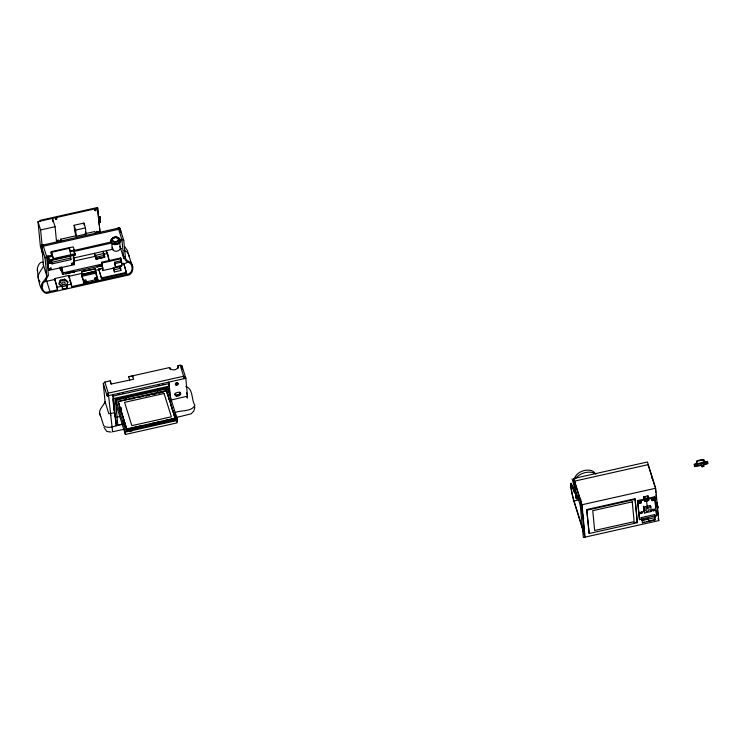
<?xml version="1.0" encoding="UTF-8"?>
<svg xmlns="http://www.w3.org/2000/svg" width="745" height="745" viewBox="0 0 745 745"><rect width="100%" height="100%" fill="white"/><g stroke="black" fill="none" stroke-linecap="round" stroke-linejoin="round"><path stroke-width="1.12" d="M51.116 267.846L49.617 268.6M96.627 231.313L97.269 231.835L98.172 231.378M578.493 495.844L576.993 496.608M695.42 465.374L695.858 464.684L696.5 465.131M696.435 464.917C694.545 466.426 697.292 464.172 695.439 465.318M705.571 463.101L706.567 462.692L705.692 463.092M37.25 270.631C36.747 267.436 40.118 259.865 43.601 262.687M37.501 269.96C37.865 276.069 39.094 291.891 46.525 293.418L129.025 274.933C134.249 272.754 134.109 262.929 128.54 261.281C126.408 260.61 125.234 258.366 124.843 256.308M45.054 257.928L41.422 246.288L41.618 245.412L42.996 244.937L46.581 256.438L45.054 257.928L46.795 276.004C45.901 280.455 40.109 282.364 41.515 287.626M157.53 389.505L157.921 391.153L157.549 389.43M187.293 397.858L187.023 396.927M194.892 407.068L193.849 411.035L191.12 413.829L175.867 417.61M104.84 382.064L103.304 383.554L107.084 395.66L107.802 395.8L108.295 393.137L104.84 382.064L110.251 380.853L111.238 384.02L133.625 379.224L132.638 376.057L128.699 376.719L169.702 367.527A4.256 3.287 -5.5 0 0 174.814 369.771A4.256 3.287 -5.5 0 0 177.953 365.683L180.169 365.18L181.994 365.916L185.775 378.022L187.507 396.098L171.434 400M125.393 434.465C124.396 430.554 124.35 419.929 126.799 429.837L175.392 418.941C172.942 409.228 179.033 418.047 177.087 422.881L125.393 434.465L116.611 406.323L116.024 400.214L167.709 388.629L175.932 414.956M107.802 395.8L185.412 378.385L185.775 378.022L183.624 376.253L180.169 365.18M107.606 395.819L108.295 393.137L183.624 376.253L185.449 376.989M103.304 383.554L105.045 401.63C103.322 406.714 96.878 410.327 100.677 416.511M107.429 395.819L108.295 393.137L112.597 431.793L123.893 429.26M105.222 403.622L105.408 403.11M62.468 289.135L66.761 288.175L66.528 285.754L67.953 281.629L64.759 279.142L60.261 280.157L58.93 283.668L62.133 286.154L62.431 289.284L66.929 288.278L66.631 285.139L71.473 284.059L68.773 275.426L54.59 278.602L57.533 289.814L46.414 292.301L44.523 291.956L42.996 290.178L42.242 287.458L42.921 283.221L45.994 279.794L48.406 275.361L46.693 257.556L52.113 256.345L50.911 251.736L69.36 247.601L70.468 251.307L74.388 250.432L73.299 246.94L69.36 247.601M67.795 282.392L64.74 280.018L60.438 280.986L59.172 284.348L62.235 286.723L66.528 285.754M66.761 288.175L67.544 285.959M107.28 395.781L108.295 393.137L107.084 395.66M107.159 395.735L108.295 393.137M96.077 209.652L94.522 209.727M41.459 246.418L42.996 244.937L41.618 245.412M127.46 262.389L123.456 264.065M41.422 246.288L42.996 244.937L41.497 245.571M58.771 240.328L57.328 240.263M118.12 228.184L119.424 227.97L120.103 228.65L123.735 240.29L125.477 258.366M41.394 246.027L42.996 244.937L41.422 245.785M43.517 263.376L43.163 264.363L46.795 276.004M63.204 284.143L62.664 284.32M576.704 499.038L580.029 498.06M99.504 227.895L100.156 233.017L97.539 207.492L40.007 220.38L40.239 221.125M42.986 254.743L40.388 246.418L38.004 221.628L97.772 208.237M42.12 245.729L40.602 229.954L55.083 226.703L52.485 218.387L52.811 221.768M99.895 216.702L98.349 217.046L98.508 217.559L100.053 217.214L99.895 216.702L100.528 222.066L98.973 222.41L98.815 221.898L100.361 221.554M74.146 225.279L83.952 223.081L85.461 227.905L86.048 234.06L76.251 236.258L74.742 231.434L74.146 225.279L75.655 230.103L76.251 236.258M75.655 230.103L85.461 227.905M60.95 241.371L60.736 239.182L76.176 235.718M84.995 233.744L94.913 231.518L95.481 233.343M41.785 245.301L119.219 227.942M51.48 252.294L53.528 259.409L51.48 252.294L69.061 248.355L71.11 255.47M119.507 239.862L120.168 239.713M46.581 256.438L52.001 255.228M111.452 241.901L70.468 251.307M123.735 240.29L121.91 239.555L119.703 240.048L119.805 241.166L122.022 240.672L123.735 258.45L124.788 258.832C125.579 260.489 126.901 262.11 128.783 262.482C133.15 264.158 133.206 272 128.913 273.815L71.716 286.629L69.695 280.157M73.932 249.584L74.472 251.335L111.554 243.019A4.256 3.287 -5.5 0 1 111.443 242.172M53.454 258.627L74.956 253.803L73.643 249.584M74.956 253.803L75.087 255.116L49.394 260.88L49.338 260.35L75.031 254.594M70.738 258.031L70.896 259.651L51.973 263.898L51.815 262.268L70.738 258.031L70.188 256.271M72.935 258.152L113.342 249.091M47.717 256.299L50.027 263.404L50.204 260.713M94.401 253.235A7.627 0.773 77.4 0 1 95.23 255.423L103.825 253.496L104.747 257.193L96.142 259.12L94.392 254.147M73.448 261.197L96.114 256.122M104.039 254.343L107.438 253.579A6.463 0.652 77.4 0 1 109.18 261.253M95.23 255.423L95.77 257.286L104.365 255.358M95.965 258.562L98.117 258.077M71.585 264.214L73.736 263.73M96.142 259.12L104.71 256.792M96.058 258.906L104.747 257.193M47.345 257.379L48.76 270.407L74.444 264.643L73.485 254.632M121.37 265.555L121.612 266.347L102.866 270.547L101.888 262.175L120.634 257.975L121.081 260.787L114.637 262.231L115.373 266.924L122.161 265.397L121.174 259.921L121.081 260.787M102.866 270.547L102.14 262.966L120.886 258.766M62.887 272.884L102.54 264M71.166 271.944L73.317 271.459M97.837 265.965L99.988 265.481M67.842 273.015L65.69 273.49L74.491 271.599L65.933 273.909M69.983 272.53L74.528 271.981M102.279 265.76L96.897 266.971L101.162 265.62M62.72 274.365L102.372 265.481M115.373 266.924L115.047 263.544L121.835 262.026M81.643 271.599L95.146 268.926L81.643 271.599L81.997 274.523L95.295 271.189M121.537 263.888L123.707 263.404L126.566 273.07L101.553 278.677L98.694 269.01L103.043 268.032M43.219 282.048L54.655 279.487M69.322 276.199L82.853 273.164M95.258 270.379L100.901 269.122M94.177 271.441L81.997 274.523M95.76 271.953L95.872 273.154L82.052 276.255L81.931 275.054L95.76 271.953L95.351 270.659M120.671 268.321L120.886 270.51L114.432 271.953L114.227 269.774L120.671 268.321L120.019 266.226M57.533 289.814L57.291 287.235L62.133 286.154M101.553 278.677L101.488 277.95L126.501 272.344M97.791 279.291L97.94 280.791L84.111 283.892L83.962 282.383L97.791 279.291L95.043 268.591M105.045 401.63L108.826 413.736L114.507 412.767L112.765 394.692L113.212 396.107L169.022 383.601L171.099 401.946M116.276 425.497L113.752 398.547L169.571 386.04M176.882 418.019L175.336 418.373L166.666 390.585L118.073 401.471L126.799 429.837M175.392 418.941L166.535 390.753L118.287 401.564L126.901 429.558L175.15 418.746L175.094 418.169L126.846 428.99M131.688 398.994L133.942 398.491M138.468 397.476L142.984 396.461M145.247 395.958L149.764 394.943M152.027 394.431L156.543 393.425M158.806 392.913L163.323 391.898M146.392 395.846L149.754 395.092M151.999 394.589L156.487 393.584M158.732 393.081L163.22 392.075M116.546 417.256L119.871 416.511M122.31 424.147L117.822 425.153L115.401 399.208L168.119 387.391L168.556 391.963M122.413 424.473C116.583 424.678 109.105 429.912 103.667 425.73L99.774 413.252M174.432 412.814C180.383 409.741 191.446 412.358 194.873 405.289C191.204 399.832 193.476 388.778 185.831 386.469M126.594 429.176L141.289 425.879M150.332 423.858L154.848 422.843M157.111 422.331L161.628 421.325M163.891 420.813L168.407 419.798M170.67 419.295L175.187 418.28M125.197 429.614L126.743 429.26M125.365 431.299L177.049 419.714M125.169 432.119L176.854 420.525M573.771 478.495L581.975 504.756L585.086 537.126L574.153 502.102A11.78 1.192 77.4 0 1 570.698 485.889A11.78 1.192 77.4 0 1 572.719 487.211A13.494 1.369 77.4 0 0 575.038 491.607L573.771 478.495L647.461 461.984L655.665 488.245L658.776 520.606L583.372 537.508L580.253 505.147L572.058 478.886M574.6 481.13L648.28 464.619M572.719 487.211L574.991 486.699M702.805 460.857L702.386 459.507L697.311 460.643L697.376 461.304M696.836 463.828L696.594 461.295L703.764 459.684L704.751 464.582M697.478 465.7L694.517 466.594L694.256 464.386L707.489 461.416L707.75 463.632L704.723 464.312L707.685 463.418L707.489 461.416M707.554 461.63L704.463 462.096M703.271 462.869L698.67 463.902L698.81 465.364L701.408 464.787L701.259 463.315L702.032 466.808L704.044 466.361L703.271 462.869L703.41 464.331M696.473 465.932L694.517 466.594M701.669 465.271L697.571 466.184L696.594 461.295M701.892 465.336L703.895 464.889M575.513 493.646L575.084 493.544A15.263 1.546 77.4 0 1 572.831 488.329A10.011 1.015 77.4 0 0 571.108 487.211A10.011 1.015 77.4 0 0 574.041 500.975L584.574 534.687L581.668 504.561L574.293 480.935L575.904 497.632L576.146 498.405L579.489 497.651M574.041 500.975L580.849 499.457M580.253 505.147L655.665 488.245M586.715 509.543L634.964 498.731L635.178 499.401L637.413 522.683L589.174 533.504L586.715 509.543L589.174 533.504M643.876 496.775L647.954 495.863L648.55 497.753L648.811 500.417L644.723 501.329L643.876 496.775L644.723 501.329M586.93 510.213L635.178 499.401M644.472 498.675L648.55 497.753M641.324 519.218L641.752 520.578L655.302 517.542L654.725 514.553L641.166 517.598L641.324 519.218L639.499 519.628L637.478 500.603L645.002 498.917M648.234 498.2L654.678 496.747L656.699 515.773L654.874 516.183L655.302 517.542M639.499 519.628L637.757 501.478L645.282 499.793M648.504 499.075L654.948 497.632M653.831 499.625A1.155 0.726 -17.3 0 0 652.089 499.374A1.155 0.726 -17.3 0 0 652.21 500.64A1.155 0.726 -17.3 0 0 653.831 499.625L655.116 499.336M643.531 508.006L644.481 512.988L651.242 511.48L650.795 506.833L650.376 505.51L643.624 507.028L644.071 511.675M644.481 512.988L644.034 508.341L650.795 506.833M641.752 520.578L641.594 518.948L655.144 515.913M647.368 518.902L642.181 520.066L642.441 522.767L654.892 519.982L654.529 516.946L654.892 519.982M633.837 522.767L637.208 522.012L634.964 498.731M644.416 521.984L642.441 522.767M646.483 521.519L648.662 521.379L648.401 518.669M649.603 520.82L654.79 519.656M111.182 432.109L106.87 431.457L103.983 427.444M121.91 239.555L118.315 228.054L119.424 227.97M120.103 228.65L118.315 228.054L119.526 228.017M119.982 228.417L118.315 228.054L119.628 228.063M129.993 431.588L129.723 431.56A2.086 1.611 -5.5 0 1 129.23 431.411M118.315 228.054L119.815 228.212M55.521 218.853L56.518 218.713L56.75 217.922M120.532 248.197L121.593 248.579M124.07 250.376L127.786 252.415L129.518 256.923M185.747 378.115L183.624 376.253L184.136 378.693M185.673 378.209L183.624 376.253L185.235 378.441M185.561 378.302L183.624 376.253L185.412 378.385M705.534 462.971C707.368 464.237 706.055 460.997 705.599 463.185M73.038 262.631L72.572 263.609L71.38 263.302M124.769 246.651L127.861 251.27M165.753 387.586L166.144 389.3L165.753 387.959M40.053 281.871C34.875 275.724 41.469 271.05 43.592 265.742L41.85 247.675L43.387 246.185L118.706 229.302L120.541 230.037L120.755 232.291M127.917 252.881L132.722 267.176M103.229 252.555L104.663 256.978M125.775 396.722L126.063 398.296L125.682 396.768M61.509 269.383L61.807 270.09L61.388 267.213M701.408 464.787L702.032 466.808M697.283 463.707L694.256 464.386M647.982 464.414L655.023 486.979M656.596 502.177L658.217 507.867L656.671 502.903M658.096 518.418L658.776 520.606M656.699 515.773L655.991 510.362M650.823 510.157L651.242 511.48M647.414 507.587L646.464 500.677M643.345 506.153L644.034 508.341M637.478 500.603L637.757 501.478M641.166 517.598L641.594 518.948M637.208 522.012L637.413 522.683M583.735 518.688L581.789 512.448L580.485 498.926M186.483 392.792L187.172 394.999M169.022 383.601L168.584 382.176L168.677 383.191M176.071 419.631L176.742 421.8M165.809 388.313L165.967 388.806M166.927 392.419L169.329 400.093M170.698 404.488L173.091 412.162M174.116 415.449L174.805 417.647M123.735 258.45L120.141 246.94L119.6 241.389M126.566 273.07L123.707 263.404M119.573 266.31L120.886 270.51M157.251 389.113L157.772 390.65M114.637 262.231L115.047 263.544M113.575 267.669L114.227 269.774M113.128 267.753L114.432 271.953M101.888 262.175L102.14 262.966M98.694 269.01L101.488 277.95M85.452 232.133L86.048 234.06M128.699 376.719L129.704 380.099M95.611 273.359L97.94 280.791M125.765 397.29L125.914 397.793M81.931 275.054L81.531 273.76L84.111 283.892M81.643 274.952L83.962 282.383M73.718 250.376L74.705 253.533M82.22 277.624L82.155 276.898M73.438 249.845L75.087 255.116M117.198 398.091C118.716 402.831 117.002 396.461 117.719 399.627M118.343 402.142L119.023 404.33M120.057 407.617L122.795 416.399M123.819 419.686L125.877 426.27M74.444 264.643L73.345 254.967M119.498 408.8L120.513 412.041M123.214 420.674L124.219 423.914M111.024 384.085L110.251 380.853M116.024 400.214L124.247 426.54M70.347 257.891L70.896 259.651M112.458 394.384L112.868 395.707M60.736 239.182L61.314 241.008M51.023 252.853L52.113 256.345M51.815 262.268L51.265 260.508L51.973 263.898M38.004 221.628L40.602 229.954M49.794 261.197L50.455 263.311M48.025 256.131L49.338 260.35M47.931 256.187L49.394 260.88M54.59 278.602L57.291 287.235M45.855 278.36L49.962 291.509M60.149 267.017L60.699 270.342L59.917 267.651M95.77 257.286L96.105 258.72M113.212 396.107L113.752 398.547M115.009 416.828L114.572 413.279M115.549 419.77L115.745 421.018M114.842 415.216L116.378 425.823M114.777 415.31L114.432 412.749M110.67 415.077L110.744 415.645M703.764 459.684L704.016 462.217M702.386 459.507L702.451 460.168M655.358 488.04L655.786 492.51M656 494.736L656.429 499.206M656.755 502.549L657.183 507.01M657.509 510.362L657.937 514.823M654.678 496.747L655.768 508.09M654.725 514.553L654.874 516.183M650.376 505.51L650.562 507.373M647.954 495.863L648.131 497.632M574.535 481.708L576.146 498.405M181.994 365.916L182.32 369.306M177.953 365.683L178.064 366.801A4.256 3.287 -5.5 0 1 177.999 368.505M169.702 367.527L169.804 368.645A4.256 3.287 -5.5 0 0 170.205 369.436M168.789 384.336L169.013 386.608M169.45 391.153L169.664 393.425M167.299 392.038L167.495 394.031M166.396 387.409L166.619 389.7M166.666 390.585L166.712 391.144M166.535 390.753L166.591 391.321M165.884 387.894L165.986 389.011M132.619 375.843L132.731 376.961M121.174 259.921L121.388 262.166M120.634 257.975L120.83 259.996M118.408 238.614L118.483 239.341M118.036 240.43L118.11 241.166M111.61 242.06L112.197 248.16M125.831 396.871L125.933 397.988M100.053 217.214L100.528 222.066M97.539 207.492L99.29 225.698M112.895 398.975L114.004 410.439M110.428 413.047L110.484 413.633M83.952 223.081L84.148 225.13M74.37 250.208L74.472 251.335M71.473 284.059L71.716 286.629M68.773 275.426L69.024 277.997M64.759 279.142L64.917 280.865M60.438 280.986L60.596 282.597M55.083 226.703L56.601 242.479M60.261 280.157L60.503 282.728M50.837 259.884L50.949 261.001L49.3 261.365L49.198 260.247M49.775 260.815L50.027 263.404M48.453 256.578L48.704 259.176M47.475 257.044L48.76 270.407M187.172 397.215L187.181 397.914M103.006 251.307A7.627 0.773 77.4 0 1 103.825 253.496M113.557 238.158A4.256 3.287 -5.5 0 1 114.59 237.813M116.779 237.776A4.256 3.287 -5.5 0 1 117.794 238.083M179.619 393.77A2.952 1.844 -17.3 0 1 179.051 394.198M178.381 394.543A2.952 1.844 -17.3 0 1 177.645 394.766M176.192 394.841A2.952 1.844 -17.3 0 1 175.075 394.394M176.09 384.364A1.201 0.754 -17.3 0 1 175.96 383.051A1.201 0.754 -17.3 0 1 177.766 383.321M179.899 392.094A2.775 1.741 -17.3 0 1 177.813 395.241A2.775 1.741 -17.3 0 1 175.233 393.137M121.593 410.998A2.98 2.3 -5.5 0 1 120.858 409.983M121.212 408.223A2.98 2.3 -5.5 0 0 120.774 409.387A2.98 2.3 -5.5 0 1 121.165 407.664M121.537 410.439A2.98 2.3 -5.5 0 1 121.081 409.974M132.098 430.768A2.086 1.611 -5.5 0 1 131.753 431.113M130.757 431.402A1.909 1.481 -5.5 0 1 129.77 431.42M62.506 284.841A1.769 1.369 -5.5 0 1 65.271 285.074M106.284 251.959A6.463 0.652 77.4 0 1 107.438 253.579M61.788 266.943A6.463 0.652 77.4 0 1 62.925 274.086A6.463 0.652 77.4 0 1 61.369 270.78M106.498 252.145A5.746 0.587 77.4 0 1 106.637 252.071M106.861 252.378A5.746 0.587 77.4 0 1 109.031 260.852M86.141 282.755A1.052 0.81 -5.5 0 1 85.386 283.007M84.409 281.992A1.052 0.81 -5.5 0 1 85.964 281.48M96.301 280.558A1.052 0.81 -5.5 0 1 95.779 280.669M94.913 279.468A1.052 0.81 -5.5 0 1 96.561 279.273M118.194 238.772A3.082 2.384 -5.5 0 1 117.179 241.939A3.082 2.384 -5.5 0 1 113.072 241.594A3.082 2.384 -5.5 0 1 113.361 238.363M116.36 237.692A3.082 2.384 -5.5 0 1 117.095 237.916M119.023 242.265A4.079 3.148 -5.5 0 1 112.597 243.038M113.612 238.055A4.079 3.148 -5.5 0 1 114.609 237.72M116.714 237.683A4.079 3.148 -5.5 0 1 117.682 237.981M116.928 237.394A4.759 3.678 -5.5 0 1 119.386 243.019A4.759 3.678 -5.5 0 1 111.61 243.159A4.759 3.678 -5.5 0 1 114.469 237.441M118.371 243.159A4.079 3.148 -5.5 0 1 117.514 243.671M116.518 244.006A4.079 3.148 -5.5 0 1 114.413 244.043M119.526 240.086A4.079 3.148 -5.5 0 1 119.638 240.905M119.833 246.446A4.079 3.148 -5.5 0 1 116.686 251.205A4.079 3.148 -5.5 0 1 112.365 247.34M574.879 477.759A10.7 6.705 -17.3 0 1 584.434 470.495A10.7 6.705 -17.3 0 1 594.957 473.261M574.786 484.865A12.199 7.646 -17.3 0 1 574.404 480.87M575.41 478.746A12.199 7.646 -17.3 0 1 595.925 474.146M651.437 477.396A4.759 3.678 -5.5 0 1 651.875 478.271M646.409 500.342A1.201 0.754 -17.3 0 1 645.496 499.597A1.201 0.754 -17.3 0 1 646.865 498.74A1.201 0.754 -17.3 0 1 647.778 499.485M645.17 497.297A1.201 0.754 -17.3 0 1 645.673 496.98M641.156 501.72A1.155 0.726 -17.3 0 1 639.834 502.549A1.155 0.726 -17.3 0 1 638.949 501.832M653.561 498.75A1.155 0.726 -17.3 0 1 651.503 499.588M641.976 511.387A1.155 0.726 -17.3 0 1 641.389 512.607A1.155 0.726 -17.3 0 1 639.918 512.225M654.52 509.142A1.155 0.726 -17.3 0 1 653.197 509.962A1.155 0.726 -17.3 0 1 652.313 509.245M49.57 268.871C51.163 270.91 51.871 266.58 49.57 268.871M55.484 219.132C56.937 220.995 57.579 217.056 55.484 219.132M57.579 240.858C59.032 242.721 59.675 238.782 57.579 240.858M71.641 263.916C73.234 265.965 73.941 261.635 71.641 263.916M94.764 210.323C96.217 212.185 96.859 208.246 94.764 210.323M96.859 232.058C98.303 233.921 98.955 229.982 96.859 232.058M576.947 496.868C578.539 498.917 579.247 494.587 576.947 496.868M118.297 394.245L119.247 394.319L118.297 394.245M122.618 393.276L123.577 393.351L122.618 393.276M158.35 385.267L159.3 385.342L158.35 385.267M162.671 384.299L163.621 384.373L162.671 384.299M164.077 393.5L124.573 402.356L131.856 425.665L171.359 416.809L164.077 393.5M632.244 501.841L592.741 510.697L594.65 530.487L634.153 521.63L632.244 501.841M176.109 384.811A1.378 0.866 -17.3 0 0 178.046 383.61A1.378 0.866 -17.3 0 0 175.969 383.303A1.378 0.866 -17.3 0 0 176.109 384.811M176.602 396.154A2.952 1.844 -17.3 0 0 180.737 393.584A2.952 1.844 -17.3 0 0 176.286 392.932A2.952 1.844 -17.3 0 0 176.602 396.154M176.342 385.174A1.201 0.754 -17.3 0 0 178.027 384.131A1.201 0.754 -17.3 0 0 176.211 383.861A1.201 0.754 -17.3 0 0 176.342 385.174M62.561 284.571A1.769 1.369 -5.5 0 0 65.253 283.342A1.769 1.369 -5.5 0 0 62.645 282.197A1.769 1.369 -5.5 0 0 62.561 284.571M84.725 281.396A1.052 0.81 -5.5 0 0 86.318 280.669A1.052 0.81 -5.5 0 0 84.772 279.99A1.052 0.81 -5.5 0 0 84.725 281.396M95.109 279.068A1.052 0.81 -5.5 0 0 96.71 278.341A1.052 0.81 -5.5 0 0 95.164 277.662A1.052 0.81 -5.5 0 0 95.109 279.068M113.799 241.38A3.082 2.384 -5.5 0 0 118.492 239.229A3.082 2.384 -5.5 0 0 113.948 237.236A3.082 2.384 -5.5 0 0 113.799 241.38M113.072 243.988A4.759 3.678 -5.5 0 0 120.299 240.672A4.759 3.678 -5.5 0 0 113.287 237.599A4.759 3.678 -5.5 0 0 113.072 243.988M646.371 501.143A1.201 0.754 -17.3 0 0 648.057 500.091A1.201 0.754 -17.3 0 0 646.241 499.83A1.201 0.754 -17.3 0 0 646.371 501.143M646.613 511.21A1.918 1.201 -17.3 0 0 649.305 509.533A1.918 1.201 -17.3 0 0 646.418 509.114A1.918 1.201 -17.3 0 0 646.613 511.21M639.825 503.415A1.155 0.726 -17.3 0 0 641.454 502.4A1.155 0.726 -17.3 0 0 639.704 502.149A1.155 0.726 -17.3 0 0 639.825 503.415M640.812 513.603A1.155 0.726 -17.3 0 0 642.432 512.597A1.155 0.726 -17.3 0 0 640.691 512.337A1.155 0.726 -17.3 0 0 640.812 513.603M653.188 510.828A1.155 0.726 -17.3 0 0 654.818 509.822A1.155 0.726 -17.3 0 0 653.067 509.561A1.155 0.726 -17.3 0 0 653.188 510.828"/></g></svg>
